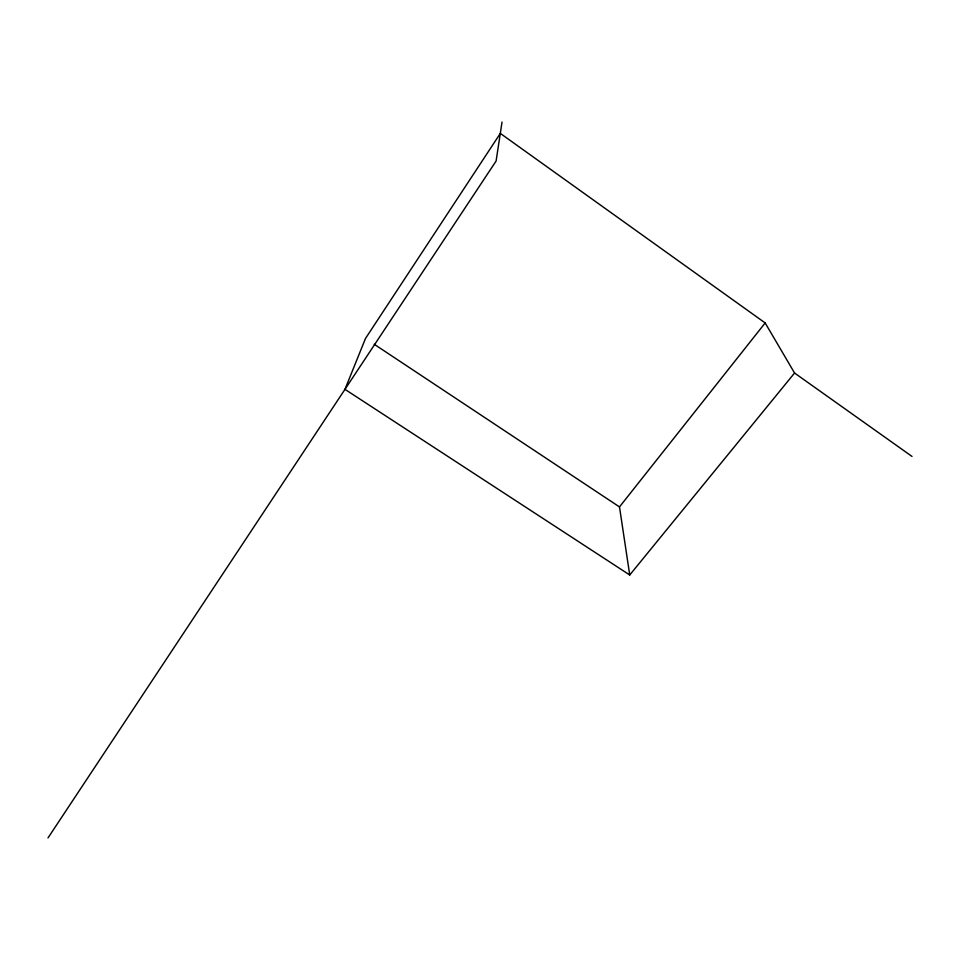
<?xml version="1.0" encoding="UTF-8"?>
<svg xmlns="http://www.w3.org/2000/svg" width="960" height="960" viewBox="0 0 960 960"><rect width="100%" height="100%" fill="white"/><g stroke="black" fill="none" stroke-linecap="round" stroke-linejoin="round"><path stroke-width="1.44" d="M502.044 122.064L496.092 161.052L48 837.936M629.736 574.992L619.488 506.916L765.168 322.944L500.316 133.392L365.484 338.472L344.964 389.34L629.736 574.992L794.556 373.02L765.168 322.944M374.208 344.256L619.488 506.916M794.556 373.02L912 456.432"/></g></svg>
